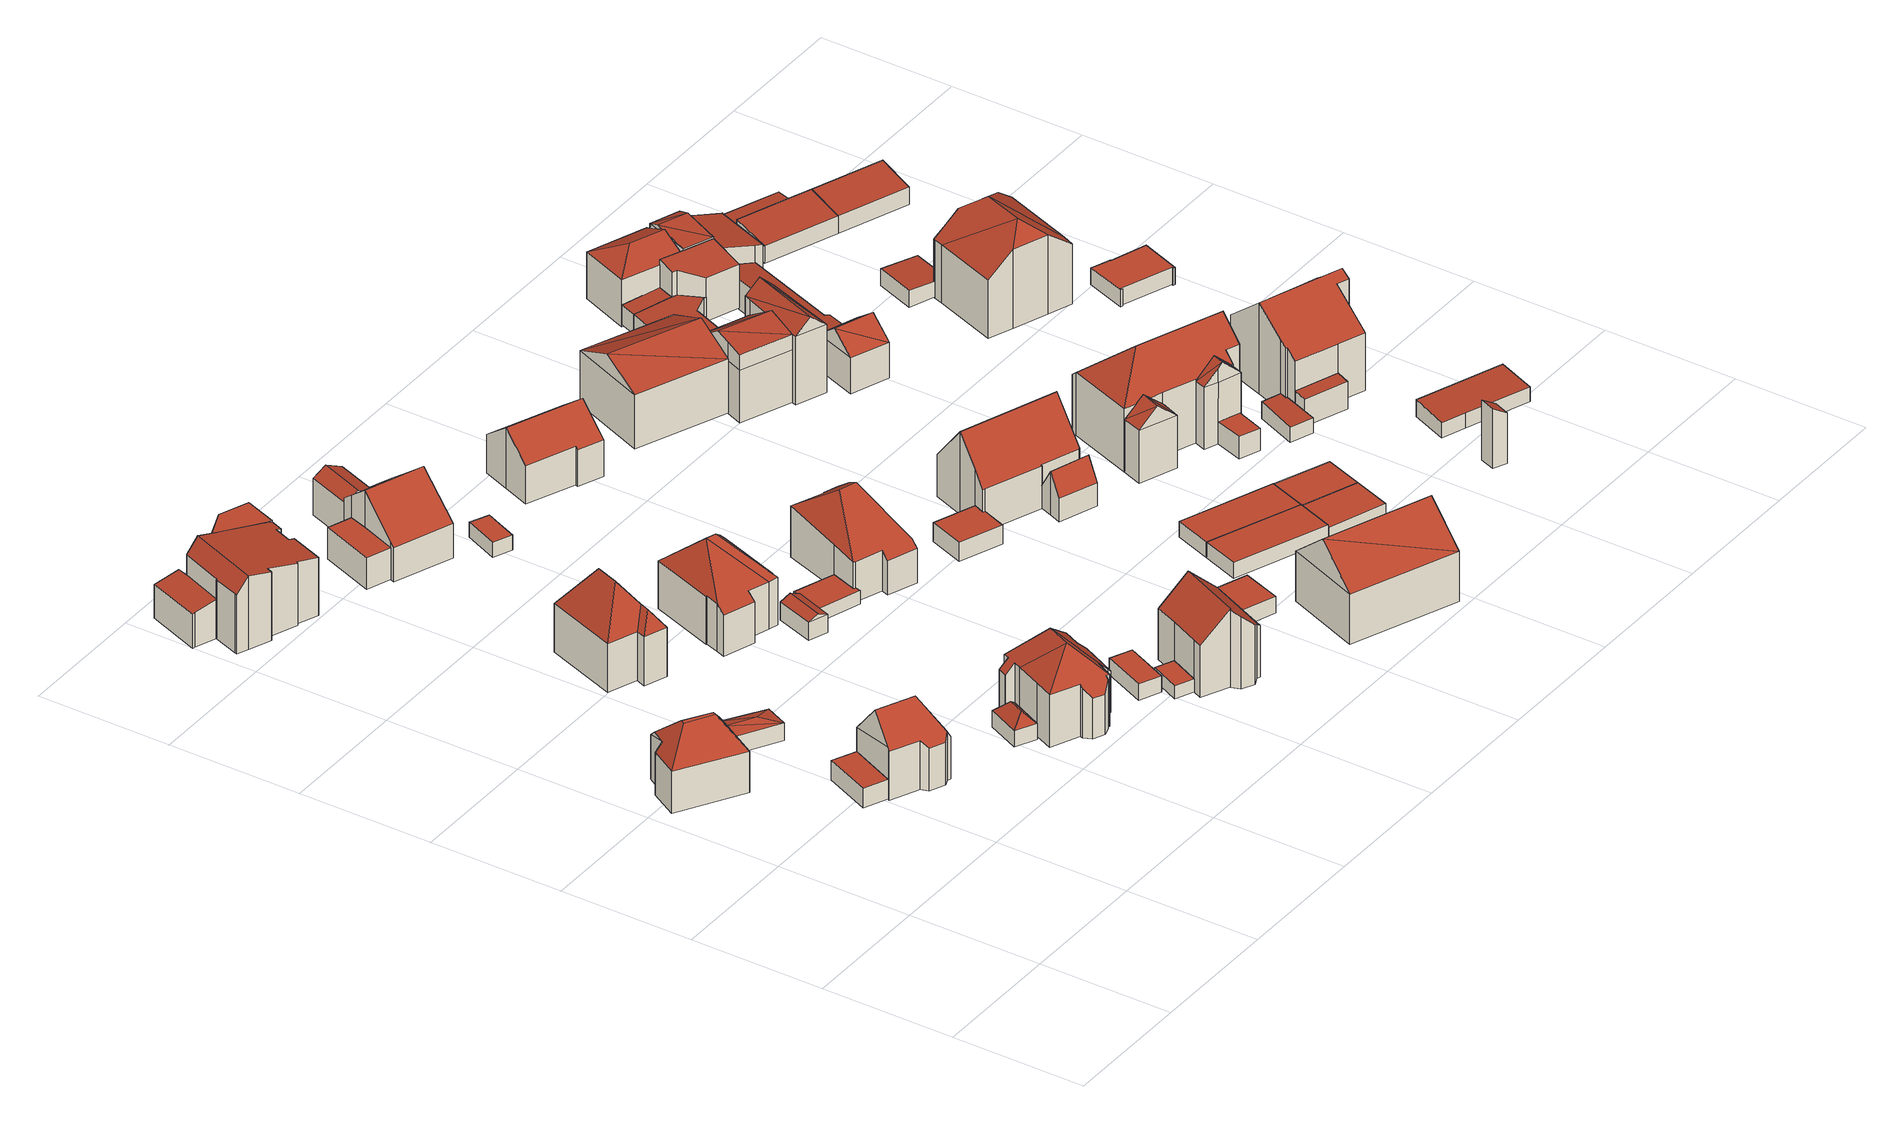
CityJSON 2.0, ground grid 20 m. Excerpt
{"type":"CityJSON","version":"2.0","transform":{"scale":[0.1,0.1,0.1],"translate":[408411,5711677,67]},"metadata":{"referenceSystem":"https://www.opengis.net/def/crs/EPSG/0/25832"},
"CityObjects":{
"building1":{"type":"Building","attributes":{"Gemeindeschluessel":"05978036","Geometrietyp2DReferenz":"3000","function":"31001_1000","roofType":"5000","measuredHeight":10.9},"geometry":[{"type":"MultiSurface","lod":"2","boundaries":[[[0,1,2,3]],[[1,4,5,2]],[[4,6,7,5]],[[6,8,9,7]],[[8,10,11,9]],[[10,12,13,11]],[[12,14,15,13]],[[14,16,17,15]],[[16,18,19,17]],[[18,0,3,19]],[[8,6,20,21,22]],[[8,22,23,10]],[[23,24,25,14,12,10]],[[21,20,4,1,0,18,16,25,24]],[[22,21,24,23]],[[6,4,20]],[[16,14,25]],[[3,2,5,7,9,11,13,15,17,19]]],"semantics":{"surfaces":[{"type":"WallSurface"},{"type":"RoofSurface"},{"type":"GroundSurface"}],"values":[0,0,0,0,0,0,0,0,0,0,1,1,1,1,1,0,0,2]}}]},
"building2":{"type":"Building","attributes":{"Gemeindeschluessel":"05978036","Geometrietyp2DReferenz":"3000","function":"31001_2460","roofType":"1000","measuredHeight":2.98},"geometry":[{"type":"MultiSurface","lod":"2","boundaries":[[[26,27,28,29]],[[27,30,31,28]],[[30,32,33,31]],[[32,26,29,33]],[[32,30,27,26]],[[29,28,31,33]]],"semantics":{"surfaces":[{"type":"WallSurface"},{"type":"RoofSurface"},{"type":"GroundSurface"}],"values":[0,0,0,0,1,2]}}]},
"building3":{"type":"Building","attributes":{"Gemeindeschluessel":"05978036","Geometrietyp2DReferenz":"3000","function":"31001_1000","roofType":"5000","measuredHeight":11.89},"geometry":[{"type":"MultiSurface","lod":"2","boundaries":[[[34,35,33,29]],[[35,36,37,33]],[[36,38,39,37]],[[38,40,41,39]],[[40,42,43,41]],[[42,44,45,43]],[[44,46,47,45]],[[46,48,49,47]],[[48,34,29,49]],[[40,38,36,50,51]],[[50,36,35,52]],[[46,44,42,51,50,52,34,48]],[[42,40,51]],[[35,34,52]],[[29,33,37,39,41,43,45,47,49]]],"semantics":{"surfaces":[{"type":"WallSurface"},{"type":"RoofSurface"},{"type":"GroundSurface"}],"values":[0,0,0,0,0,0,0,0,0,1,1,1,0,0,2]}}]},
"building4":{"type":"Building","attributes":{"Gemeindeschluessel":"05978036","Geometrietyp2DReferenz":"3000","function":"31001_2460","roofType":"5000","measuredHeight":3.32},"geometry":[{"type":"MultiSurface","lod":"2","boundaries":[[[53,54,55,56]],[[54,57,58,55]],[[57,59,60,58]],[[59,53,56,60]],[[57,54,61]],[[53,59,62]],[[53,61,54]],[[61,53,62]],[[62,57,61]],[[57,62,59]],[[56,55,58,60]]],"semantics":{"surfaces":[{"type":"WallSurface"},{"type":"RoofSurface"},{"type":"GroundSurface"}],"values":[0,0,0,0,1,0,1,1,1,1,2]}}]},
"building5":{"type":"Building","attributes":{"Gemeindeschluessel":"05978036","Geometrietyp2DReferenz":"3000","function":"31001_1000"},"children":["building5-1","building5-2","building5-3"]},
"building5-1":{"type":"BuildingPart","attributes":{"roofType":"2100","measuredHeight":6.01},"parents":["building5"],"geometry":[{"type":"MultiSurface","lod":"2","boundaries":[[[63,64,65,66]],[[63,67,68,66]],[[67,69,70,68]],[[69,71,72,70]],[[71,73,74,72]],[[73,75,76,74]],[[73,71,69,67,63,64,63,75]],[[66,65,66,68,70,72,74,76]],[[63,66,76,75]]],"semantics":{"surfaces":[{"type":"WallSurface"},{"type":"RoofSurface"},{"type":"GroundSurface"},{"type":"ClosureSurface"}],"values":[0,0,0,0,0,0,1,2,3]}}]},
"building5-2":{"type":"BuildingPart","attributes":{"roofType":"3100","measuredHeight":11.28},"parents":["building5"],"geometry":[{"type":"MultiSurface","lod":"2","boundaries":[[[77,78,63,66,65]],[[79,76,75]],[[79,80,81,76]],[[80,82,83,84,81]],[[85,86,87,88]],[[86,89,90,87]],[[89,91,92,90]],[[91,93,94,92]],[[93,95,96,94]],[[95,97,98,96]],[[97,99,100,98]],[[99,101,102,100]],[[101,103,104,102]],[[103,105,106,104]],[[105,107,108,106]],[[107,109,110,108]],[[109,77,65,110]],[[105,103,101,99,97,95,93,91,89,86,85,111,82,80]],[[80,79,78,77,109,107,105]],[[65,66,76,81,84,88,87,90,92,94,96,98,100,102,104,106,108,110]],[[75,63,78,79]],[[75,76,66,63]],[[111,83,82]],[[112,113,84,83,111]]],"semantics":{"surfaces":[{"type":"WallSurface"},{"type":"RoofSurface"},{"type":"GroundSurface"},{"type":"ClosureSurface"}],"values":[0,0,0,0,0,0,0,0,0,0,0,0,0,0,0,0,0,1,1,2,0,3,0,3]}}]},
"building5-3":{"type":"BuildingPart","attributes":{"roofType":"1000","measuredHeight":9.08},"parents":["building5"],"geometry":[{"type":"MultiSurface","lod":"2","boundaries":[[[114,115,116,117]],[[115,118,119,116]],[[118,120,112,113,119]],[[83,114,117,84]],[[83,111,120,118,115,114]],[[117,116,119,113,84]],[[111,112,120]],[[84,113,112,111,83]]],"semantics":{"surfaces":[{"type":"WallSurface"},{"type":"RoofSurface"},{"type":"GroundSurface"},{"type":"ClosureSurface"}],"values":[0,0,0,0,1,2,0,3]}}]},
"building6":{"type":"Building","attributes":{"Gemeindeschluessel":"05978036","Geometrietyp2DReferenz":"3000","function":"31001_2460","roofType":"5000","measuredHeight":4.27},"geometry":[{"type":"MultiSurface","lod":"2","boundaries":[[[121,122,123,124]],[[122,125,126,123]],[[125,127,128,126]],[[127,129,130,128]],[[129,121,124,130]],[[125,131,127]],[[131,125,122]],[[132,131,122,121]],[[132,121,129]],[[131,132,129,127]],[[124,123,126,128,130]]],"semantics":{"surfaces":[{"type":"WallSurface"},{"type":"RoofSurface"},{"type":"GroundSurface"}],"values":[0,0,0,0,0,1,1,1,1,1,2]}}]},
"building7":{"type":"Building","attributes":{"Gemeindeschluessel":"05978036","Geometrietyp2DReferenz":"3000","function":"31001_1000","roofType":"5000","measuredHeight":13.17},"geometry":[{"type":"MultiSurface","lod":"2","boundaries":[[[133,134,135,136]],[[134,137,138,135]],[[137,139,140,138]],[[139,141,142,140]],[[141,143,144,142]],[[143,145,146,144]],[[145,147,148,146]],[[147,133,136,148]],[[149,145,143]],[[150,149,143,141]],[[151,150,141,139]],[[152,151,139,137]],[[152,137,134]],[[149,147,145]],[[150,147,149]],[[150,133,147]],[[151,133,150]],[[152,133,151]],[[133,152,134]],[[136,135,138,140,142,144,146,148]]],"semantics":{"surfaces":[{"type":"WallSurface"},{"type":"RoofSurface"},{"type":"GroundSurface"}],"values":[0,0,0,0,0,0,0,0,1,1,1,1,1,1,1,1,1,1,1,2]}}]},
"building8":{"type":"Building","attributes":{"Gemeindeschluessel":"05978036","Geometrietyp2DReferenz":"3000","function":"31001_1000","roofType":"3200","measuredHeight":12.51},"geometry":[{"type":"MultiSurface","lod":"2","boundaries":[[[153,154,155,156]],[[154,157,158,155]],[[157,159,160,158]],[[159,161,162,160]],[[161,163,164,162]],[[163,165,166,164]],[[165,167,168,166]],[[167,169,170,168]],[[169,171,172,170]],[[171,173,174,172]],[[173,175,176,174]],[[175,177,178,176]],[[177,179,180,178]],[[179,181,182,180]],[[181,183,184,182]],[[183,185,186,184]],[[185,187,188,186]],[[187,189,190,188]],[[189,191,192,190]],[[191,193,194,192]],[[193,195,196,194]],[[195,153,156,196]],[[185,183,181,179,177,175,173,171,197]],[[159,157,198]],[[167,165,163,161,159,198]],[[171,169,167,198,197]],[[193,191,189,197,198,157,154,153,195]],[[189,187,185,197]],[[156,155,158,160,162,164,166,168,170,172,174,176,178,180,182,184,186,188,190,192,194,196]]],"semantics":{"surfaces":[{"type":"WallSurface"},{"type":"RoofSurface"},{"type":"GroundSurface"}],"values":[0,0,0,0,0,0,0,0,0,0,0,0,0,0,0,0,0,0,0,0,0,0,1,1,1,1,1,1,2]}}]},
"building9":{"type":"Building","attributes":{"Gemeindeschluessel":"05978036","Geometrietyp2DReferenz":"3000","function":"31001_1000","roofType":"3200","measuredHeight":12.28},"geometry":[{"type":"MultiSurface","lod":"2","boundaries":[[[199,200,201,202]],[[200,203,204,201]],[[203,205,206,204]],[[205,207,208,206]],[[207,209,210,208]],[[209,211,212,210]],[[211,213,214,212]],[[213,215,216,214]],[[215,217,218,216]],[[217,219,220,218]],[[219,221,222,220]],[[221,223,224,222]],[[223,225,226,224]],[[225,227,228,226]],[[227,229,230,228]],[[229,231,232,230]],[[231,233,234,232]],[[233,199,202,234]],[[229,227,225,223,235]],[[213,211,209,207,205,236]],[[215,213,236,235]],[[223,221,219,217,215,235]],[[205,203,235,236]],[[203,200,199,233,231,229,235]],[[202,201,204,206,208,210,212,214,216,218,220,222,224,226,228,230,232,234]]],"semantics":{"surfaces":[{"type":"WallSurface"},{"type":"RoofSurface"},{"type":"GroundSurface"}],"values":[0,0,0,0,0,0,0,0,0,0,0,0,0,0,0,0,0,0,1,1,1,1,1,1,2]}}]},
"building10":{"type":"Building","attributes":{"Gemeindeschluessel":"05978036","Geometrietyp2DReferenz":"3000","function":"31001_2460","roofType":"1000","measuredHeight":2.52},"geometry":[{"type":"MultiSurface","lod":"2","boundaries":[[[237,238,239,240]],[[238,241,242,239]],[[241,243,244,242]],[[243,237,240,244]],[[243,241,238,237]],[[240,239,242,244]]],"semantics":{"surfaces":[{"type":"WallSurface"},{"type":"RoofSurface"},{"type":"GroundSurface"}],"values":[0,0,0,0,1,2]}}]},
"building11":{"type":"Building","attributes":{"Gemeindeschluessel":"05978036","Geometrietyp2DReferenz":"3000","function":"31001_2460","roofType":"3100","measuredHeight":3.52},"geometry":[{"type":"MultiSurface","lod":"2","boundaries":[[[245,246,247,248]],[[246,249,250,247]],[[249,251,252,250]],[[251,245,248,252]],[[249,246,253]],[[245,251,254]],[[246,245,254,253]],[[251,249,253,254]],[[248,247,250,252]]],"semantics":{"surfaces":[{"type":"WallSurface"},{"type":"RoofSurface"},{"type":"GroundSurface"}],"values":[0,0,0,0,0,0,1,1,2]}}]},
"building12":{"type":"Building","attributes":{"Gemeindeschluessel":"05978036","Geometrietyp2DReferenz":"3000","function":"31001_1000"},"children":["building12-1","building12-2"]},
"building12-1":{"type":"BuildingPart","attributes":{"roofType":"1000","measuredHeight":4.83},"parents":["building12"],"geometry":[{"type":"MultiSurface","lod":"2","boundaries":[[[255,256,257,258]],[[256,259,260,257]],[[259,261,262,260]],[[261,259,256,255,263]],[[258,257,260,262,264]],[[258,264,263,255]],[[264,262,261,263]]],"semantics":{"surfaces":[{"type":"WallSurface"},{"type":"RoofSurface"},{"type":"GroundSurface"},{"type":"ClosureSurface"}],"values":[0,0,0,1,2,3,3]}}]},
"building12-2":{"type":"BuildingPart","attributes":{"roofType":"3100","measuredHeight":10.54},"parents":["building12"],"geometry":[{"type":"MultiSurface","lod":"2","boundaries":[[[265,266,267,268]],[[266,269,270,267]],[[269,271,272,270]],[[271,273,274,272]],[[273,275,276,274]],[[275,277,278,276]],[[277,279,280,278]],[[279,281,282,280]],[[281,283,255,258,282]],[[284,285,286,262,261]],[[285,265,268,286]],[[287,283,281,279,277]],[[277,275,273,271,269,266,265,285,284,287]],[[268,267,270,272,274,276,278,280,282,258,264,262,286]],[[263,255,283,287]],[[264,258,255,263]],[[284,261,263,287]],[[264,263,261,262]]],"semantics":{"surfaces":[{"type":"WallSurface"},{"type":"RoofSurface"},{"type":"GroundSurface"},{"type":"ClosureSurface"}],"values":[0,0,0,0,0,0,0,0,0,0,0,1,1,2,0,3,0,3]}}]},
"building13":{"type":"Building","attributes":{"Gemeindeschluessel":"05978036","Geometrietyp2DReferenz":"3000","function":"31001_2460","roofType":"1000","measuredHeight":2.04},"geometry":[{"type":"MultiSurface","lod":"2","boundaries":[[[288,289,290,291]],[[289,292,293,290]],[[292,294,295,293]],[[294,288,291,295]],[[294,292,289,288]],[[291,290,293,295]]],"semantics":{"surfaces":[{"type":"WallSurface"},{"type":"RoofSurface"},{"type":"GroundSurface"}],"values":[0,0,0,0,1,2]}}]},
"building14":{"type":"Building","attributes":{"Gemeindeschluessel":"05978036","Geometrietyp2DReferenz":"3000","function":"31001_2460","roofType":"1000","measuredHeight":2.2},"geometry":[{"type":"MultiSurface","lod":"2","boundaries":[[[296,297,298,299]],[[297,300,301,298]],[[300,302,303,301]],[[302,304,305,303]],[[304,306,307,305]],[[306,296,299,307]],[[306,304,302,300,297,296]],[[299,298,301,303,305,307]]],"semantics":{"surfaces":[{"type":"WallSurface"},{"type":"RoofSurface"},{"type":"GroundSurface"}],"values":[0,0,0,0,0,0,1,2]}}]},
"building15":{"type":"Building","attributes":{"Gemeindeschluessel":"05978036","Geometrietyp2DReferenz":"3000","function":"31001_9998","roofType":"5000","measuredHeight":6.88},"geometry":[{"type":"MultiSurface","lod":"2","boundaries":[[[308,309,310,311]],[[309,312,313,310]],[[312,314,315,313]],[[314,308,311,315]],[[316,317,309,308]],[[312,317,316,314]],[[312,309,317]],[[308,314,316]],[[311,310,313,315]]],"semantics":{"surfaces":[{"type":"WallSurface"},{"type":"RoofSurface"},{"type":"GroundSurface"}],"values":[0,0,0,0,1,1,0,0,2]}}]},
"building16":{"type":"Building","attributes":{"Gemeindeschluessel":"05978036","Geometrietyp2DReferenz":"3000","function":"31001_1000","roofType":"3100","measuredHeight":11.94},"geometry":[{"type":"MultiSurface","lod":"2","boundaries":[[[318,319,320,295]],[[319,321,322,320]],[[321,323,324,322]],[[323,325,326,324]],[[325,327,328,326]],[[327,329,330,328]],[[329,331,332,330]],[[331,333,334,332]],[[333,335,336,334]],[[335,337,336]],[[337,338,339,336]],[[338,340,291,339]],[[340,318,295,291]],[[337,335,333,331,329,327,325,323,321]],[[321,319,318,340,338,337]],[[295,320,322,324,326,328,330,332,334,336,339,291]]],"semantics":{"surfaces":[{"type":"WallSurface"},{"type":"RoofSurface"},{"type":"GroundSurface"}],"values":[0,0,0,0,0,0,0,0,0,0,0,0,0,1,1,2]}}]},
"building17":{"type":"Building","attributes":{"Gemeindeschluessel":"05978036","Geometrietyp2DReferenz":"3000","function":"31001_2460","roofType":"1000","measuredHeight":2.33},"geometry":[{"type":"MultiSurface","lod":"2","boundaries":[[[341,342,343,344]],[[342,345,346,343]],[[345,347,348,346]],[[347,341,344,348]],[[347,345,342,341]],[[344,343,346,348]]],"semantics":{"surfaces":[{"type":"WallSurface"},{"type":"RoofSurface"},{"type":"GroundSurface"}],"values":[0,0,0,0,1,2]}}]},
"building18":{"type":"Building","attributes":{"Gemeindeschluessel":"05978036","Geometrietyp2DReferenz":"3000","function":"31001_1000","roofType":"3200","measuredHeight":12.06},"geometry":[{"type":"MultiSurface","lod":"2","boundaries":[[[349,350,351,352]],[[350,353,354,351]],[[353,355,356,354]],[[355,357,358,356]],[[357,359,360,358]],[[359,361,362,360]],[[361,363,364,362]],[[363,365,366,364]],[[365,367,368,366]],[[367,369,370,368]],[[369,371,372,370]],[[371,373,374,372]],[[373,375,376,374]],[[375,377,378,376]],[[377,379,380,378]],[[379,381,382,380]],[[381,383,384,382]],[[383,385,386,384]],[[385,387,388,386]],[[387,349,352,388]],[[383,381,379,377,375,373,371,369,367,389]],[[357,355,353,390]],[[367,365,363,361,359,357,390,389]],[[353,350,349,387,385,383,389,390]],[[352,351,354,356,358,360,362,364,366,368,370,372,374,376,378,380,382,384,386,388]]],"semantics":{"surfaces":[{"type":"WallSurface"},{"type":"RoofSurface"},{"type":"GroundSurface"}],"values":[0,0,0,0,0,0,0,0,0,0,0,0,0,0,0,0,0,0,0,0,1,1,1,1,2]}}]},
"building19":{"type":"Building","attributes":{"Gemeindeschluessel":"05978036","Geometrietyp2DReferenz":"3000","function":"31001_2460","roofType":"1000","measuredHeight":2.58},"geometry":[{"type":"MultiSurface","lod":"2","boundaries":[[[391,392,393,394]],[[392,395,396,393]],[[395,397,398,396]],[[397,391,394,398]],[[397,395,392,391]],[[394,393,396,398]]],"semantics":{"surfaces":[{"type":"WallSurface"},{"type":"RoofSurface"},{"type":"GroundSurface"}],"values":[0,0,0,0,1,2]}}]},
"building20":{"type":"Building","attributes":{"Gemeindeschluessel":"05978036","Geometrietyp2DReferenz":"3000","function":"31001_1000","roofType":"3100","measuredHeight":9.22},"geometry":[{"type":"MultiSurface","lod":"2","boundaries":[[[399,400,401,402]],[[400,403,404,401]],[[403,405,406,404]],[[405,407,408,406]],[[407,409,410,408]],[[409,411,412,410]],[[411,413,414,412]],[[413,399,402,414]],[[409,407,405,403]],[[403,400,399,413,411,409]],[[402,401,404,406,408,410,412,414]]],"semantics":{"surfaces":[{"type":"WallSurface"},{"type":"RoofSurface"},{"type":"GroundSurface"}],"values":[0,0,0,0,0,0,0,0,1,1,2]}}]},
"building21":{"type":"Building","attributes":{"Gemeindeschluessel":"05978036","Geometrietyp2DReferenz":"3000","function":"31001_2460","roofType":"1000","measuredHeight":2.86},"geometry":[{"type":"MultiSurface","lod":"2","boundaries":[[[415,416,417,418]],[[416,419,420,417]],[[419,421,422,420]],[[421,423,424,422]],[[423,425,426,424]],[[425,415,418,426]],[[425,423,421,419,416,415]],[[418,417,420,422,424,426]]],"semantics":{"surfaces":[{"type":"WallSurface"},{"type":"RoofSurface"},{"type":"GroundSurface"}],"values":[0,0,0,0,0,0,1,2]}}]},
"building22":{"type":"Building","attributes":{"Gemeindeschluessel":"05978036","Geometrietyp2DReferenz":"3000","function":"31001_1000","roofType":"3100","measuredHeight":12.95},"geometry":[{"type":"MultiSurface","lod":"2","boundaries":[[[427,428,429,430]],[[428,431,432,429]],[[431,433,434,432]],[[433,427,430,434]],[[431,428,435]],[[427,433,436]],[[427,435,428]],[[435,427,436]],[[436,431,435]],[[431,436,433]],[[430,429,432,434]]],"semantics":{"surfaces":[{"type":"WallSurface"},{"type":"RoofSurface"},{"type":"GroundSurface"}],"values":[0,0,0,0,0,0,1,1,1,1,2]}}]},
"building23":{"type":"Building","attributes":{"Gemeindeschluessel":"05978036","Geometrietyp2DReferenz":"3000","function":"31001_2460","roofType":"1000","measuredHeight":2.41},"geometry":[{"type":"MultiSurface","lod":"2","boundaries":[[[437,438,439,440]],[[438,441,442,439]],[[441,443,444,442]],[[443,437,440,444]],[[443,441,438,437]],[[440,439,442,444]]],"semantics":{"surfaces":[{"type":"WallSurface"},{"type":"RoofSurface"},{"type":"GroundSurface"}],"values":[0,0,0,0,1,2]}}]},
"building24":{"type":"Building","attributes":{"Gemeindeschluessel":"05978036","Geometrietyp2DReferenz":"3000","function":"31001_1000"},"children":["building24-1","building24-2"]},
"building24-1":{"type":"BuildingPart","attributes":{"roofType":"5000","measuredHeight":6.78},"parents":["building24"],"geometry":[{"type":"MultiSurface","lod":"2","boundaries":[[[445,446,447,448]],[[446,449,450,447]],[[449,451,452,450]],[[451,453,454,452]],[[453,455,456,454]],[[455,457,458,456]],[[453,451,449,446]],[[446,445,457,455,453]],[[448,447,450,452,454,456,458]],[[448,458,457,445]]],"semantics":{"surfaces":[{"type":"WallSurface"},{"type":"RoofSurface"},{"type":"GroundSurface"},{"type":"ClosureSurface"}],"values":[0,0,0,0,0,0,1,1,2,3]}}]},
"building24-2":{"type":"BuildingPart","attributes":{"roofType":"3100","measuredHeight":12.65},"parents":["building24"],"geometry":[{"type":"MultiSurface","lod":"2","boundaries":[[[459,460,456,458,457]],[[460,461,462,456]],[[461,463,464,462]],[[463,465,466,464]],[[465,467,468,466]],[[467,469,470,468]],[[469,471,472,470]],[[471,473,474,472]],[[473,475,476,474]],[[475,477,448,476]],[[477,478,445,448]],[[473,471,469,467]],[[467,465,463,461,460,459,478,477,475,473]],[[458,456,462,464,466,468,470,472,474,476,448]],[[459,457,445,478]],[[457,458,448,445]]],"semantics":{"surfaces":[{"type":"WallSurface"},{"type":"RoofSurface"},{"type":"GroundSurface"},{"type":"ClosureSurface"}],"values":[0,0,0,0,0,0,0,0,0,0,0,1,1,2,0,3]}}]},
"building25":{"type":"Building","attributes":{"Gemeindeschluessel":"05978036","Geometrietyp2DReferenz":"3000","function":"31001_2460","roofType":"1000","measuredHeight":2.41},"geometry":[{"type":"MultiSurface","lod":"2","boundaries":[[[437,479,480,440]],[[479,481,482,480]],[[481,438,439,482]],[[438,437,440,439]],[[438,481,479,437]],[[440,480,482,439]]],"semantics":{"surfaces":[{"type":"WallSurface"},{"type":"RoofSurface"},{"type":"GroundSurface"}],"values":[0,0,0,0,1,2]}}]},
"building26":{"type":"Building","attributes":{"Gemeindeschluessel":"05978036","Geometrietyp2DReferenz":"3000","function":"31001_1000","roofType":"3100","measuredHeight":11.15},"geometry":[{"type":"MultiSurface","lod":"2","boundaries":[[[483,484,485,486]],[[487,483,488]],[[483,487,484]],[[489,488,490,491,492]],[[488,489,487]],[[493,490,488,483]],[[491,490,493]],[[484,487,489]],[[485,494,495,496,497,486]],[[484,489,494,485]],[[489,492,495,494]],[[492,491,496,495]],[[491,493,497,496]],[[493,483,486,497]]],"semantics":{"surfaces":[{"type":"WallSurface"},{"type":"RoofSurface"},{"type":"GroundSurface"}],"values":[0,1,1,1,1,0,0,0,2,0,0,0,0,0]}}]},
"building27":{"type":"Building","attributes":{"Gemeindeschluessel":"05978036","Geometrietyp2DReferenz":"3000","function":"31001_2460","roofType":"1000","measuredHeight":2.23},"geometry":[{"type":"MultiSurface","lod":"2","boundaries":[[[498,499,442,500]],[[499,501,439,442]],[[501,502,503,439]],[[502,504,505,503]],[[504,498,500,505]],[[504,502,501,499,498]],[[500,442,439,503,505]]],"semantics":{"surfaces":[{"type":"WallSurface"},{"type":"RoofSurface"},{"type":"GroundSurface"}],"values":[0,0,0,0,0,1,2]}}]},
"building28":{"type":"Building","attributes":{"Gemeindeschluessel":"05978036","Geometrietyp2DReferenz":"3000","function":"31001_2460","roofType":"1000","measuredHeight":2.22},"geometry":[{"type":"MultiSurface","lod":"2","boundaries":[[[501,506,482,439]],[[506,507,508,482]],[[507,509,510,508]],[[509,502,503,510]],[[502,501,439,503]],[[502,509,507,506,501]],[[439,482,508,510,503]]],"semantics":{"surfaces":[{"type":"WallSurface"},{"type":"RoofSurface"},{"type":"GroundSurface"}],"values":[0,0,0,0,0,1,2]}}]},
"building29":{"type":"Building","attributes":{"Gemeindeschluessel":"05978036","Geometrietyp2DReferenz":"3000","function":"31001_1000"},"children":["building29-1","building29-2"]},
"building29-1":{"type":"BuildingPart","attributes":{"roofType":"3100","measuredHeight":12.57},"parents":["building29"],"geometry":[{"type":"MultiSurface","lod":"2","boundaries":[[[511,512,513,514]],[[512,515,516,517,513]],[[518,519,520,521,522]],[[519,523,524,520]],[[523,525,526,524]],[[525,511,514,526]],[[511,525,527]],[[527,528,511]],[[528,527,529,519]],[[519,518,530,515,512,528]],[[523,529,527,525]],[[519,529,523]],[[511,528,512]],[[514,513,517,521,520,524,526]],[[522,530,518]],[[522,521,517,516]],[[522,516,515,530]]],"semantics":{"surfaces":[{"type":"WallSurface"},{"type":"RoofSurface"},{"type":"GroundSurface"},{"type":"ClosureSurface"}],"values":[0,0,0,0,0,0,1,1,1,1,0,0,0,2,0,3,3]}}]},
"building29-2":{"type":"BuildingPart","attributes":{"roofType":"3100","measuredHeight":11.46},"parents":["building29"],"geometry":[{"type":"MultiSurface","lod":"2","boundaries":[[[516,531,532,517]],[[531,533,534,532]],[[533,535,536,534]],[[535,537,538,536]],[[537,522,521,538]],[[539,530,522,537,535]],[[535,540,539]],[[515,539,540]],[[515,540,541,542]],[[516,515,542,531]],[[531,542,541,533]],[[533,541,540,535]],[[517,532,534,536,538,521]],[[522,516,517,521]],[[539,515,530]],[[530,515,516,522]]],"semantics":{"surfaces":[{"type":"WallSurface"},{"type":"RoofSurface"},{"type":"GroundSurface"},{"type":"ClosureSurface"}],"values":[0,0,0,0,0,1,1,1,1,0,0,0,2,3,0,3]}}]},
"building30":{"type":"Building","attributes":{"Gemeindeschluessel":"05978036","Geometrietyp2DReferenz":"3000","function":"31001_1000"},"children":["building30-1","building30-2","building30-3","building30-4"]},
"building30-1":{"type":"BuildingPart","attributes":{"roofType":"5000","measuredHeight":14.34},"parents":["building30"],"geometry":[{"type":"MultiSurface","lod":"2","boundaries":[[[543,544,545,546]],[[544,547,548,545]],[[547,549,550,548]],[[549,551,552,550]],[[551,553,554,552]],[[553,555,556,554]],[[555,557,558,556]],[[557,559,560,558]],[[559,561,562,563,560]],[[564,565,566,567,568,569]],[[570,571,572,573,574]],[[571,575,576,572]],[[575,577,578,576]],[[577,543,546,578]],[[571,570,579]],[[570,580,581,565,564,582,583,561,559,557,555,579]],[[555,553,551,549,547,544,543,577,575,571,579]],[[546,545,548,550,552,554,556,558,560,563,568,567,573,572,576,578]],[[564,569,582]],[[583,562,561]],[[569,568,563,562]],[[569,562,583,582]],[[570,574,580]],[[581,566,565]],[[574,573,567,566]],[[574,566,581,580]]],"semantics":{"surfaces":[{"type":"WallSurface"},{"type":"RoofSurface"},{"type":"GroundSurface"},{"type":"ClosureSurface"}],"values":[0,0,0,0,0,0,0,0,0,0,0,0,0,0,1,1,1,2,0,0,3,3,0,0,3,3]}}]},
"building30-2":{"type":"BuildingPart","attributes":{"roofType":"3100","measuredHeight":10.68},"parents":["building30"],"geometry":[{"type":"MultiSurface","lod":"2","boundaries":[[[566,584,585,567]],[[584,586,587,585]],[[586,574,573,587]],[[586,584,588]],[[589,584,566,581]],[[584,589,588]],[[574,588,589,580]],[[588,574,586]],[[567,585,587,573]],[[567,573,574,566]],[[580,589,581]],[[574,580,581,566]]],"semantics":{"surfaces":[{"type":"WallSurface"},{"type":"RoofSurface"},{"type":"GroundSurface"},{"type":"ClosureSurface"}],"values":[0,0,0,0,1,1,1,1,2,3,0,3]}}]},
"building30-3":{"type":"BuildingPart","attributes":{"roofType":"1000","measuredHeight":3.36},"parents":["building30"],"geometry":[{"type":"MultiSurface","lod":"2","boundaries":[[[590,591,592,593]],[[591,594,595,592]],[[596,590,593,597]],[[596,594,591,590]],[[593,592,595,597]],[[597,595,594,596]]],"semantics":{"surfaces":[{"type":"WallSurface"},{"type":"RoofSurface"},{"type":"GroundSurface"},{"type":"ClosureSurface"}],"values":[0,0,0,1,2,3]}}]},
"building30-4":{"type":"BuildingPart","attributes":{"roofType":"3100","measuredHeight":12.31},"parents":["building30"],"geometry":[{"type":"MultiSurface","lod":"2","boundaries":[[[598,599,600,595,594]],[[599,569,568,600]],[[562,601,602,563]],[[603,601,562,583]],[[601,603,604]],[[569,604,603,582]],[[604,569,599,605]],[[601,604,605,598]],[[598,605,599]],[[602,597,595,600,568,563]],[[594,596,597,602,601,598]],[[594,595,597,596]],[[563,568,569,562]],[[582,603,583]],[[569,582,583,562]]],"semantics":{"surfaces":[{"type":"WallSurface"},{"type":"RoofSurface"},{"type":"GroundSurface"},{"type":"ClosureSurface"}],"values":[0,0,0,1,1,1,1,0,0,2,0,3,3,0,3]}}]},
"building31":{"type":"Building","attributes":{"Gemeindeschluessel":"05978036","Geometrietyp2DReferenz":"3000","function":"31001_3040"},"children":["building31-1","building31-2"]},
"building31-1":{"type":"BuildingPart","attributes":{"roofType":"2100","measuredHeight":3.67},"parents":["building31"],"geometry":[{"type":"MultiSurface","lod":"2","boundaries":[[[606,607,608,609,610]],[[607,611,612,608]],[[611,613,614,612]],[[613,615,616,614]],[[615,617,618,616]],[[617,619,620,618]],[[619,621,622,620]],[[621,623,624,622]],[[623,625,626,624]],[[625,627,628,626]],[[627,629,630,628]],[[629,631,632,630]],[[631,633,634,632]],[[633,635,636,634]],[[635,637,638,636]],[[637,635,633,631,629,627,625,623,621,619,617,615,613,611,607,606]],[[609,608,612,614,616,618,620,622,624,626,628,630,632,634,636,638]],[[610,637,606]],[[610,609,638,637]]],"semantics":{"surfaces":[{"type":"WallSurface"},{"type":"RoofSurface"},{"type":"GroundSurface"},{"type":"ClosureSurface"}],"values":[0,0,0,0,0,0,0,0,0,0,0,0,0,0,0,1,2,0,3]}}]},
"building31-2":{"type":"BuildingPart","attributes":{"roofType":"2100","measuredHeight":3.41},"parents":["building31"],"geometry":[{"type":"MultiSurface","lod":"2","boundaries":[[[637,639,640,638]],[[639,641,642,640]],[[641,610,609,642]],[[610,641,639,637]],[[638,640,642,609]],[[637,638,609,610]]],"semantics":{"surfaces":[{"type":"WallSurface"},{"type":"RoofSurface"},{"type":"GroundSurface"},{"type":"ClosureSurface"}],"values":[0,0,0,1,2,3]}}]},
"building32":{"type":"Building","attributes":{"Gemeindeschluessel":"05978036","Geometrietyp2DReferenz":"3000","function":"31001_1000","roofType":"3100","measuredHeight":8.24},"geometry":[{"type":"MultiSurface","lod":"2","boundaries":[[[643,644,645,646]],[[644,647,648,645]],[[647,649,650,648]],[[649,643,646,650]],[[647,644,651]],[[643,649,652]],[[643,651,644]],[[651,643,652]],[[652,647,651]],[[647,652,649]],[[646,645,648,650]]],"semantics":{"surfaces":[{"type":"WallSurface"},{"type":"RoofSurface"},{"type":"GroundSurface"}],"values":[0,0,0,0,0,0,1,1,1,1,2]}}]},
"building33":{"type":"Building","attributes":{"Gemeindeschluessel":"05978036","Geometrietyp2DReferenz":"3000","function":"31001_2460","roofType":"2100","measuredHeight":2.62},"geometry":[{"type":"MultiSurface","lod":"2","boundaries":[[[653,654,655,656]],[[654,657,658,655]],[[657,659,660,658]],[[659,661,662,660]],[[661,663,664,662]],[[663,665,666,664]],[[665,653,656,666]],[[665,663,661,659,657,654,653]],[[656,655,658,660,662,664,666]]],"semantics":{"surfaces":[{"type":"WallSurface"},{"type":"RoofSurface"},{"type":"GroundSurface"}],"values":[0,0,0,0,0,0,0,1,2]}}]},
"building34":{"type":"Building","attributes":{"Gemeindeschluessel":"05978036","Geometrietyp2DReferenz":"3000","function":"31001_9998","roofType":"2100","measuredHeight":9.23},"geometry":[{"type":"MultiSurface","lod":"2","boundaries":[[[667,668,669,670]],[[668,671,672,669]],[[671,673,674,672]],[[673,667,670,674]],[[673,671,668,667]],[[670,669,672,674]]],"semantics":{"surfaces":[{"type":"WallSurface"},{"type":"RoofSurface"},{"type":"GroundSurface"}],"values":[0,0,0,0,1,2]}}]},
"building35":{"type":"Building","attributes":{"Gemeindeschluessel":"05978036","Geometrietyp2DReferenz":"3000","function":"31001_2000","roofType":"5000","measuredHeight":9.17},"geometry":[{"type":"MultiSurface","lod":"2","boundaries":[[[675,676,677,678]],[[676,679,680,677]],[[679,681,682,680]],[[681,675,678,682]],[[683,681,679]],[[684,683,679,676]],[[684,676,675]],[[683,684,675,681]],[[678,677,680,682]]],"semantics":{"surfaces":[{"type":"WallSurface"},{"type":"RoofSurface"},{"type":"GroundSurface"}],"values":[0,0,0,0,0,1,1,1,2]}}]},
"building36":{"type":"Building","attributes":{"Gemeindeschluessel":"05978036","Geometrietyp2DReferenz":"3000","function":"31001_2000","roofType":"2100","measuredHeight":4.63},"geometry":[{"type":"MultiSurface","lod":"2","boundaries":[[[685,686,687,688]],[[686,689,690,687]],[[689,691,692,690]],[[691,693,694,692]],[[693,695,696,694]],[[695,697,698,696]],[[697,685,688,698]],[[697,695,693,691,689,686,685]],[[688,687,690,692,694,696,698]]],"semantics":{"surfaces":[{"type":"WallSurface"},{"type":"RoofSurface"},{"type":"GroundSurface"}],"values":[0,0,0,0,0,0,0,1,2]}}]},
"building37":{"type":"Building","attributes":{"Gemeindeschluessel":"05978036","Geometrietyp2DReferenz":"3000","function":"51009_1610","roofType":"2100","measuredHeight":7.64},"geometry":[{"type":"MultiSurface","lod":"2","boundaries":[[[699,700,608,612]],[[700,701,609,608]],[[701,702,642,609]],[[702,703,704,642]],[[703,705,706,704]],[[705,707,708,706]],[[707,699,612,708]],[[707,705,703,702,701,700,699]],[[612,608,609,642,704,706,708]]],"semantics":{"surfaces":[{"type":"WallSurface"},{"type":"RoofSurface"},{"type":"GroundSurface"}],"values":[0,0,0,0,0,0,0,1,2]}}]},
"building38":{"type":"Building","attributes":{"Gemeindeschluessel":"05978036","Geometrietyp2DReferenz":"3000","function":"31001_2000","roofType":"3100","measuredHeight":9},"geometry":[{"type":"MultiSurface","lod":"2","boundaries":[[[709,710,711,712]],[[710,713,714,711]],[[713,715,682,714]],[[715,709,712,682]],[[713,710,716]],[[709,715,717]],[[709,716,710]],[[716,709,717]],[[717,713,716]],[[713,717,715]],[[712,711,714,682]]],"semantics":{"surfaces":[{"type":"WallSurface"},{"type":"RoofSurface"},{"type":"GroundSurface"}],"values":[0,0,0,0,0,0,1,1,1,1,2]}}]},
"building39":{"type":"Building","attributes":{"Gemeindeschluessel":"05978036","Geometrietyp2DReferenz":"3000","function":"31001_1000"},"children":["building39-1","building39-2"]},
"building39-1":{"type":"BuildingPart","attributes":{"roofType":"2100","measuredHeight":4.4},"parents":["building39"],"geometry":[{"type":"MultiSurface","lod":"2","boundaries":[[[718,719,720,721]],[[719,722,655,720]],[[722,723,724,655]],[[723,722,719,718]],[[721,720,655,724]],[[721,724,723,718]]],"semantics":{"surfaces":[{"type":"WallSurface"},{"type":"RoofSurface"},{"type":"GroundSurface"},{"type":"ClosureSurface"}],"values":[0,0,0,1,2,3]}}]},
"building39-2":{"type":"BuildingPart","attributes":{"roofType":"3100","measuredHeight":14.04},"parents":["building39"],"geometry":[{"type":"MultiSurface","lod":"2","boundaries":[[[725,726,718,721,727]],[[728,729,656,724,723]],[[729,730,666,656]],[[730,731,664,666]],[[731,732,733,664]],[[732,734,735,733]],[[734,736,737,735]],[[736,738,739,737]],[[738,740,741,739]],[[740,742,743,741]],[[742,744,745,743]],[[744,746,747,745]],[[746,748,749,747]],[[748,750,751,749]],[[750,752,753,751]],[[752,725,727,753]],[[748,746,744,742,740,738,736,734,732]],[[732,731,730,729,728,726,725,752,750,748]],[[727,721,724,656,666,664,733,735,737,739,741,743,745,747,749,751,753]],[[723,718,726,728]],[[723,724,721,718]]],"semantics":{"surfaces":[{"type":"WallSurface"},{"type":"RoofSurface"},{"type":"GroundSurface"},{"type":"ClosureSurface"}],"values":[0,0,0,0,0,0,0,0,0,0,0,0,0,0,0,0,1,1,2,0,3]}}]},
"building40":{"type":"Building","attributes":{"Gemeindeschluessel":"05978036","Geometrietyp2DReferenz":"3000","function":"31001_2460","roofType":"2100","measuredHeight":2.61},"geometry":[{"type":"MultiSurface","lod":"2","boundaries":[[[754,755,756,757]],[[755,758,759,756]],[[758,760,761,759]],[[760,762,763,761]],[[762,754,757,763]],[[762,760,758,755,754]],[[757,756,759,761,763]]],"semantics":{"surfaces":[{"type":"WallSurface"},{"type":"RoofSurface"},{"type":"GroundSurface"}],"values":[0,0,0,0,0,1,2]}}]},
"building41":{"type":"Building","attributes":{"Gemeindeschluessel":"05978036","Geometrietyp2DReferenz":"3000","function":"31001_2000","roofType":"2100","measuredHeight":7.32},"geometry":[{"type":"MultiSurface","lod":"2","boundaries":[[[764,765,766,690]],[[765,767,768,766]],[[767,769,770,768]],[[769,771,772,770]],[[771,773,774,772]],[[773,775,692,774]],[[775,764,690,692]],[[775,773,771,769,767,765,764]],[[690,766,768,770,772,774,692]]],"semantics":{"surfaces":[{"type":"WallSurface"},{"type":"RoofSurface"},{"type":"GroundSurface"}],"values":[0,0,0,0,0,0,0,1,2]}}]},
"building42":{"type":"Building","attributes":{"Gemeindeschluessel":"05978036","Geometrietyp2DReferenz":"3000","function":"31001_2460","roofType":"2100","measuredHeight":2.56},"geometry":[{"type":"MultiSurface","lod":"2","boundaries":[[[776,777,778,779]],[[777,780,781,778]],[[780,782,783,781]],[[782,784,785,783]],[[784,786,787,785]],[[786,776,779,787]],[[786,784,782,780,777,776]],[[779,778,781,783,785,787]]],"semantics":{"surfaces":[{"type":"WallSurface"},{"type":"RoofSurface"},{"type":"GroundSurface"}],"values":[0,0,0,0,0,0,1,2]}}]},
"building43":{"type":"Building","attributes":{"Gemeindeschluessel":"05978036","Geometrietyp2DReferenz":"3000","function":"31001_2460","roofType":"2100","measuredHeight":2.66},"geometry":[{"type":"MultiSurface","lod":"2","boundaries":[[[788,789,770,772]],[[789,790,791,770]],[[790,792,793,791]],[[792,794,795,793]],[[794,788,772,795]],[[794,792,790,789,788]],[[772,770,791,793,795]]],"semantics":{"surfaces":[{"type":"WallSurface"},{"type":"RoofSurface"},{"type":"GroundSurface"}],"values":[0,0,0,0,0,1,2]}}]},
"building44":{"type":"Building","attributes":{"Gemeindeschluessel":"05978036","Geometrietyp2DReferenz":"3000","function":"31001_1000","roofType":"3300","measuredHeight":14.26},"geometry":[{"type":"MultiSurface","lod":"2","boundaries":[[[796,797,798,799]],[[797,800,801,798]],[[800,802,803,801]],[[802,804,805,803]],[[804,806,807,805]],[[806,808,809,807]],[[808,810,811,809]],[[810,812,813,811]],[[812,814,815,813]],[[814,816,817,815]],[[816,818,819,817]],[[818,820,821,819]],[[820,822,823,821]],[[822,796,799,823]],[[818,816,824]],[[808,806,804,802,825]],[[812,810,808,825]],[[816,814,812,825,824]],[[802,800,797,796,822,824,825]],[[822,820,818,824]],[[799,798,801,803,805,807,809,811,813,815,817,819,821,823]]],"semantics":{"surfaces":[{"type":"WallSurface"},{"type":"RoofSurface"},{"type":"GroundSurface"}],"values":[0,0,0,0,0,0,0,0,0,0,0,0,0,0,1,1,1,1,1,1,2]}}]},
"building45":{"type":"Building","attributes":{"Gemeindeschluessel":"05978036","Geometrietyp2DReferenz":"3000","function":"31001_2460","roofType":"2100","measuredHeight":3.54},"geometry":[{"type":"MultiSurface","lod":"2","boundaries":[[[794,826,827,828]],[[826,829,830,827]],[[829,831,832,830]],[[831,833,834,832]],[[833,794,828,834]],[[833,831,829,826,794]],[[828,827,830,832,834]]],"semantics":{"surfaces":[{"type":"WallSurface"},{"type":"RoofSurface"},{"type":"GroundSurface"}],"values":[0,0,0,0,0,1,2]}}]},
"building46":{"type":"Building","attributes":{"Gemeindeschluessel":"05978036","Geometrietyp2DReferenz":"3000","function":"31001_1310","roofType":"2100","measuredHeight":2.48},"geometry":[{"type":"MultiSurface","lod":"2","boundaries":[[[835,836,837,838]],[[836,839,840,837]],[[839,841,842,840]],[[841,843,844,842]],[[843,835,838,844]],[[843,841,839,836,835]],[[838,837,840,842,844]]],"semantics":{"surfaces":[{"type":"WallSurface"},{"type":"RoofSurface"},{"type":"GroundSurface"}],"values":[0,0,0,0,0,1,2]}}]},
"building47":{"type":"Building","attributes":{"Gemeindeschluessel":"05978036","Geometrietyp2DReferenz":"3000","function":"31001_2460","roofType":"1000","measuredHeight":2.6},"geometry":[{"type":"MultiSurface","lod":"2","boundaries":[[[845,846,847,848]],[[846,849,850,847]],[[849,851,852,850]],[[851,853,854,852]],[[853,855,856,854]],[[855,857,858,856]],[[857,859,860,858]],[[859,861,862,860]],[[861,863,864,862]],[[863,845,848,864]],[[863,861,859,857,855,853,851,849,846,845]],[[848,847,850,852,854,856,858,860,862,864]]],"semantics":{"surfaces":[{"type":"WallSurface"},{"type":"RoofSurface"},{"type":"GroundSurface"}],"values":[0,0,0,0,0,0,0,0,0,0,1,2]}}]},
"building48":{"type":"Building","attributes":{"Gemeindeschluessel":"05978036","Geometrietyp2DReferenz":"3000","function":"31001_2460","roofType":"2100","measuredHeight":3.53},"geometry":[{"type":"MultiSurface","lod":"2","boundaries":[[[865,866,867,868]],[[866,833,834,867]],[[833,831,832,834]],[[831,865,868,832]],[[831,833,866,865]],[[868,867,834,832]]],"semantics":{"surfaces":[{"type":"WallSurface"},{"type":"RoofSurface"},{"type":"GroundSurface"}],"values":[0,0,0,0,1,2]}}]}
},
"vertices":[
[80,637,81],[117,615,80],[117,615,17],[80,637,17],[115,612,84],[115,612,17],[153,590,80],[153,590,17],[111,518,80],[111,518,17],[16,574,82],[16,574,17],[40,615,82],[40,615,17],[49,610,96],[49,610,17],[67,640,85],[67,640,17],[78,634,85],[78,634,17],[151,591,83],[103,568,126],[101,563,126],[61,585,126],[65,592,126],[61,630,96],
[193,360,50],[158,375,50],[158,375,20],[193,360,20],[189,445,50],[189,445,20],[224,429,50],[224,429,20],
[193,360,99],[224,429,87],[308,391,87],[308,391,20],[275,319,85],[275,319,20],[270,321,94],[270,321,20],[260,317,85],[260,317,20],[237,327,85],[237,327,20],[233,338,95],[233,338,20],[191,357,95],[191,357,20],[261,364,139],[270,321,95],[206,389,139],
[187,617,46],[247,579,46],[247,579,19],[187,617,19],[232,545,46],[232,545,19],[167,582,46],[167,582,19],[216,576,52],[177,599,52],
[37,1284,69],[36,1284,69],[36,1284,9],[37,1284,9],[5,1296,62],[5,1296,9],[1,1297,61],[1,1297,9],[31,1376,61],[31,1376,9],[67,1362,69],[67,1362,9],[62,1347,69],[62,1347,9],
[36,1284,99],[37,1284,100],[62,1347,100],[79,1341,122],[79,1341,9],[109,1329,115],[109,1329,100],[109,1329,9],[187,1300,98],[180,1281,98],[180,1281,9],[187,1300,9],[173,1284,100],[173,1284,9],[163,1258,100],[163,1258,9],[171,1255,98],[171,1255,9],[152,1205,98],[152,1205,9],[120,1217,105],[120,1217,9],[118,1214,105],[118,1214,9],[74,1231,115],[74,1231,9],[71,1223,115],[71,1223,9],[38,1236,122],[38,1236,9],[21,1243,99],[21,1243,9],[22,1246,100],[22,1246,9],[181,1302,100],[187,1299,98],[187,1299,9],
[115,1345,100],[161,1364,100],[161,1364,9],[115,1345,9],[205,1347,100],[205,1347,9],[187,1299,100],
[386,296,40],[409,345,40],[409,345,15],[386,296,15],[427,337,40],[427,337,15],[440,331,40],[440,331,15],[417,281,40],[417,281,15],[417,322,58],[407,299,58],
[290,798,92],[273,752,92],[273,752,17],[290,798,17],[239,764,92],[239,764,17],[244,778,92],[244,778,17],[200,794,92],[200,794,17],[239,902,92],[239,902,17],[318,873,92],[318,873,17],[315,866,92],[315,866,17],[266,852,149],[254,819,149],[268,789,117],[263,775,117],
[434,351,87],[446,345,101],[446,345,20],[434,351,20],[450,354,100],[450,354,20],[534,315,100],[534,315,20],[524,292,100],[524,292,20],[538,286,85],[538,286,20],[514,233,84],[514,233,20],[511,235,87],[511,235,20],[498,241,101],[498,241,20],[487,217,100],[487,217,20],[482,219,100],[482,219,20],[481,215,95],[481,215,20],[468,211,82],[468,211,20],[451,219,82],[451,219,20],[446,231,95],[446,231,20],[447,235,100],[447,235,20],[405,254,100],[405,254,20],[417,281,101],[417,281,20],[435,320,101],[435,320,20],[440,331,101],[440,331,20],[427,336,87],[427,336,20],[427,337,87],[427,337,20],[460,265,145],[477,301,145],
[468,823,89],[468,821,91],[468,821,18],[468,823,18],[474,818,91],[474,818,18],[487,814,91],[487,814,18],[494,811,83],[494,811,18],[461,715,83],[461,715,18],[453,717,91],[453,717,18],[447,698,91],[447,698,18],[433,702,91],[433,702,18],[401,713,91],[401,713,18],[397,700,81],[397,700,18],[349,716,81],[349,716,18],[354,729,91],[354,729,18],[361,750,92],[361,750,18],[360,750,91],[360,750,18],[394,846,91],[394,846,18],[421,837,91],[421,837,18],[422,839,89],[422,839,18],[410,783,141],[424,778,141],
[584,282,46],[616,268,46],[616,268,21],[584,282,21],[587,204,46],[587,204,21],[555,218,46],[555,218,21],
[438,645,47],[457,701,47],[457,701,19],[438,645,19],[487,691,47],[487,691,19],[467,635,47],[467,635,19],[472,696,54],[452,640,54],
[266,1170,62],[230,1183,62],[230,1183,13],[266,1170,13],[260,1263,62],[260,1263,13],[295,1250,62],[295,1250,13],[286,1223,62],[286,1223,13],
[304,1264,83],[347,1248,83],[347,1248,13],[304,1264,13],[360,1282,54],[360,1282,13],[385,1272,54],[385,1272,13],[373,1239,83],[373,1239,13],[389,1232,83],[389,1232,13],[373,1191,119],[373,1191,13],[351,1131,66],[351,1131,13],[263,1164,66],[263,1164,13],[266,1170,71],[295,1250,96],[301,1265,83],[301,1265,13],[286,1223,119],
[619,175,34],[592,187,34],[592,187,14],[619,175,14],[613,232,34],[613,232,14],[640,220,34],[640,220,14],
[480,660,38],[497,707,38],[497,707,17],[480,660,17],[558,686,38],[558,686,17],[545,648,38],[545,648,17],[548,646,38],[548,646,17],[546,638,38],[546,638,17],
[304,1264,73],[329,1331,73],[329,1331,17],[304,1264,17],[372,1315,73],[372,1315,17],[347,1248,73],[347,1248,17],[322,1257,86],[347,1324,86],
[640,220,93],[655,254,93],[655,254,14],[696,236,134],[696,236,14],[736,218,93],[736,218,14],[694,124,93],[694,124,14],[689,126,97],[689,126,14],[676,120,106],[676,120,14],[658,129,125],[658,129,14],[653,142,133],[653,142,14],[654,143,133],[654,143,14],[654,143,134],[613,162,93],[613,162,14],[619,175,93],
[425,1125,40],[403,1075,40],[403,1075,17],[425,1125,17],[375,1087,40],[375,1087,17],[397,1137,40],[397,1137,17],
[588,632,78],[548,646,78],[548,646,16],[588,632,16],[545,648,78],[545,648,16],[558,686,83],[558,686,16],[588,772,94],[588,772,16],[635,754,94],[635,754,16],[646,760,87],[646,760,16],[668,752,87],[668,752,16],[672,741,94],[672,741,16],[674,740,94],[674,740,16],[678,739,87],[678,739,16],[670,718,85],[670,718,16],[685,712,60],[685,712,16],[666,654,52],[666,654,16],[650,660,79],[650,660,16],[638,625,74],[638,625,16],[635,626,79],[635,626,16],[632,616,78],[632,616,16],[628,605,69],[628,605,16],[584,621,68],[584,621,16],[626,697,137],[600,706,137],
[841,242,44],[821,185,44],[821,185,18],[841,242,18],[764,205,44],[764,205,18],[785,262,44],[785,262,18],
[571,1090,76],[499,1119,76],[499,1119,17],[571,1090,17],[515,1159,110],[515,1159,17],[531,1200,76],[531,1200,17],[641,1155,76],[641,1155,17],[625,1115,110],[625,1115,17],[607,1071,73],[607,1071,17],[569,1086,73],[569,1086,17],
[772,597,48],[758,561,48],[758,561,19],[772,597,19],[694,585,48],[694,585,19],[714,638,48],[714,638,19],[776,615,48],[776,615,19],[769,599,48],[769,599,19],
[859,180,94],[1018,119,94],[1018,119,17],[859,180,17],[974,6,94],[974,6,17],[815,68,94],[815,68,17],[996,63,146],[837,124,146],
[881,331,39],[1019,278,39],[1019,278,15],[881,331,15],[999,223,39],[999,223,15],[861,276,39],[861,276,15],
[913,547,53],[906,528,85],[906,528,17],[913,547,17],[899,510,53],[899,510,17],[842,530,53],[842,530,17],[849,548,84],[849,548,17],[856,566,53],[856,566,17],[856,567,51],[856,567,17],
[856,567,83],[856,566,82],[772,597,82],[772,597,17],[769,599,82],[769,599,17],[776,615,104],[776,615,17],[787,645,144],[787,645,17],[804,692,82],[804,692,17],[948,639,83],[948,639,17],[931,593,144],[931,593,17],[914,547,83],[914,547,17],[913,547,84],[913,547,83],
[901,386,39],[901,386,15],[1039,334,39],[1039,334,15],
[814,1018,101],[679,1072,101],[679,1072,18],[814,1018,18],[702,1129,130],[837,1075,130],[725,1186,101],[840,1083,125],[860,1131,101],[859,1132,101],[840,1083,101],[725,1186,18],[859,1132,18],[860,1131,18],[840,1083,18],
[998,221,37],[999,223,37],[998,221,15],[1019,278,37],[1103,247,37],[1103,247,15],[1083,191,37],[1083,191,15],
[1039,334,37],[1040,335,37],[1040,335,15],[1123,303,37],[1123,303,15],
[923,940,122],[878,958,122],[878,958,17],[923,940,17],[880,964,122],[880,964,98],[880,964,17],[916,1053,122],[919,1062,122],[919,1062,17],[916,1053,17],[916,1053,98],[921,1062,122],[921,1062,17],[960,1046,122],[960,1046,17],[940,1054,143],[900,949,143],[921,1062,123],[903,1022,122],
[804,994,98],[804,994,17],[814,1018,98],[814,1018,17],[840,1083,98],[840,1083,17],[850,1079,98],[850,1079,17],[898,1008,132],[822,1039,132],[814,1018,127],[804,994,122],
[1070,602,113],[1120,584,113],[1120,584,16],[1070,602,16],[1120,582,115],[1120,582,16],[1179,560,114],[1179,560,16],[1164,518,155],[1164,518,16],[1183,511,154],[1183,511,16],[1181,505,160],[1181,505,16],[1169,472,128],[1169,472,16],[1149,480,128],[1149,480,16],[1144,465,114],[1144,465,111],[1144,465,16],[1089,486,114],[1041,504,114],[1041,504,97],[1041,504,16],[1089,486,16],[1089,486,111],[984,525,113],[1019,622,113],[1019,622,16],[984,525,16],[984,525,97],[1022,630,105],[1022,630,16],[1074,612,104],[1074,612,16],[1053,554,160],[1002,519,113],[1023,511,113],[1092,485,114],[1142,466,114],
[1029,474,97],[1029,474,16],[973,495,97],[973,495,16],[1001,485,123],[1012,515,123],
[1121,408,50],[1090,420,50],[1090,420,16],[1121,408,16],[1103,461,50],[1103,461,16],[1136,449,50],[1136,449,16],
[1103,461,111],[1083,469,111],[1083,469,16],[1138,449,111],[1138,449,16],[1117,476,139],[1110,459,139],[1103,461,132],
[949,1194,55],[956,1191,55],[956,1191,20],[949,1194,20],[949,1194,54],[969,1155,57],[969,1155,20],[965,1156,57],[965,1156,20],[940,1150,55],[940,1150,20],[920,1099,55],[920,1099,20],[909,1071,55],[909,1071,20],[922,1066,56],[922,1066,20],[921,1062,56],[921,1062,20],[919,1062,56],[919,1062,20],[915,1053,56],[915,1053,20],[850,1079,51],[850,1079,20],[840,1083,50],[840,1083,20],[860,1131,50],[860,1131,20],[859,1132,50],[859,1132,20],[894,1216,50],[894,1216,20],
[904,1241,50],[904,1241,20],[959,1220,54],[959,1220,20],
[961,978,72],[1019,957,72],[1019,957,17],[961,978,17],[995,892,72],[995,892,17],[938,913,72],[938,913,17],[1007,925,99],[949,945,99],
[1208,425,43],[1196,390,41],[1196,390,17],[1208,425,17],[1190,373,40],[1190,373,17],[1156,386,40],[1156,386,17],[1181,446,43],[1181,446,17],[1210,436,43],[1210,436,17],[1206,426,43],[1206,426,17],
[1274,132,91],[1254,141,105],[1254,141,13],[1274,132,13],[1263,164,105],[1263,164,13],[1284,156,91],[1284,156,13],
[904,1241,88],[933,1314,88],[933,1314,16],[904,1241,16],[1021,1281,88],[1021,1281,16],[993,1206,88],[993,1206,16],[1007,1244,107],[955,1264,107],
[961,978,64],[1018,1137,64],[1018,1137,18],[961,978,18],[1032,1173,64],[1032,1173,18],[1081,1155,48],[1081,1155,18],[1030,1015,48],[1030,1015,18],[1038,1012,45],[1038,1012,18],[1019,957,45],[1019,957,18],
[969,1155,87],[956,1191,92],[949,1194,92],[959,1220,97],[993,1206,97],[993,1206,20],[1037,1189,97],[1037,1189,20],[1018,1137,87],[1018,1137,20],
[1018,1274,99],[1062,1258,99],[1062,1258,16],[1018,1274,16],[1037,1189,99],[1037,1189,16],[993,1206,99],[1056,1241,106],[1012,1258,106],
[1267,386,61],[1260,367,59],[1260,367,17],[1267,386,17],[1196,390,59],[1203,409,61],[1203,409,17],
[1307,371,106],[1267,386,106],[1307,371,17],[1203,409,106],[1208,425,118],[1206,426,118],[1210,436,125],[1226,480,157],[1226,480,17],[1246,537,106],[1246,537,17],[1307,515,106],[1307,515,17],[1308,518,103],[1308,518,17],[1354,502,103],[1354,502,17],[1342,468,134],[1342,468,17],[1338,457,143],[1338,457,17],[1356,451,143],[1356,451,17],[1350,435,157],[1350,435,17],[1346,422,148],[1346,422,17],[1328,429,148],[1328,429,17],
[1275,233,37],[1298,287,40],[1298,287,14],[1275,233,14],[1426,240,40],[1426,240,14],[1406,185,37],[1406,185,14],[1311,220,37],[1311,220,14],
[1032,1173,91],[1037,1189,91],[1037,1189,18],[1062,1258,91],[1062,1258,18],[1124,1234,70],[1124,1234,18],[1103,1178,70],[1103,1178,18],[1093,1151,70],[1093,1151,18],[1081,1155,74],
[1180,946,41],[1143,960,43],[1143,960,17],[1180,946,17],[1164,1018,43],[1164,1018,17],[1219,998,40],[1219,998,17],[1199,942,40],[1199,942,17],[1181,948,41],[1181,948,17],
[1103,1178,42],[1124,1234,44],[1128,1233,44],[1128,1233,18],[1146,1226,44],[1146,1226,18],[1126,1170,42],[1126,1170,18],
[1180,946,105],[1181,948,105],[1181,948,16],[1180,946,16],[1199,942,120],[1199,942,16],[1218,935,136],[1218,935,16],[1263,918,136],[1263,918,16],[1268,931,125],[1268,931,16],[1290,922,125],[1290,922,16],[1311,915,109],[1311,915,16],[1272,809,109],[1272,809,16],[1265,792,109],[1265,792,16],[1230,805,137],[1230,805,16],[1178,824,137],[1178,824,16],[1141,838,105],[1141,838,16],[1175,932,105],[1175,932,16],[1213,841,159],[1234,899,159],
[1146,1226,51],[1146,1226,15],[1126,1170,15],[1232,1194,51],[1232,1194,15],[1256,1185,51],[1256,1185,15],[1235,1130,42],[1235,1130,15],
[1128,1233,40],[1142,1266,37],[1142,1266,16],[1128,1233,16],[1245,1228,37],[1245,1228,16],[1232,1194,40],[1232,1194,16],[1146,1226,40],[1146,1226,16],
[1371,708,43],[1372,710,43],[1372,710,17],[1371,708,17],[1296,738,43],[1296,738,17],[1296,735,43],[1296,735,17],[1293,736,43],[1293,736,17],[1314,796,43],[1314,796,17],[1342,785,43],[1342,785,17],[1342,784,43],[1342,784,17],[1396,766,43],[1396,766,17],[1374,707,43],[1374,707,17],
[1361,1146,51],[1340,1091,42],[1340,1091,15],[1361,1146,15]
]}
